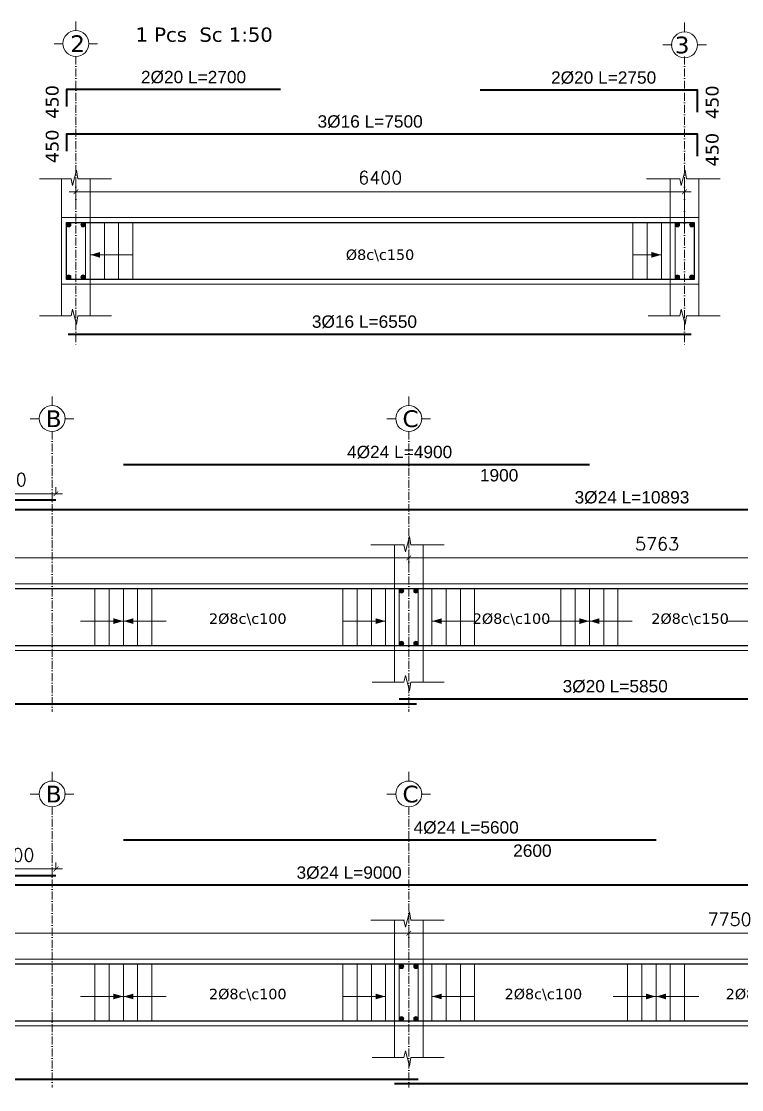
# Model space of a CAD drawing. Header units: inches. Extents: x -26151 to 62940, y -10194 to 246332.
# Drawn here: x 10959 to 11716, y 118022 to 119145 of the extents above; entities that cross this region are included whole.
import ezdxf

# ---------------------------------------------------------------- set-up
doc = ezdxf.new("R2010")
doc.units = ezdxf.units.IN
doc.header["$LTSCALE"] = 0.7
doc.header["$MEASUREMENT"] = 0
doc.linetypes.add('ACAD_ISO10W100', pattern=[18, 12, -3, 0, -3])
doc.layers.get('0').update_dxf_attribs({"lineweight": 13})
doc.layers.get('Defpoints').update_dxf_attribs({"lineweight": 5})
for name, color, linetype, lineweight in [('axis', 254, 'ACAD_ISO10W100', 9), ('BEAM FRAME', 5, 'Continuous', 18), ('COLUMN', 4, 'Continuous', 20), ('elevline', 30, 'Continuous', 20), ('FRAME 070', 5, 'Continuous', 60), ('hatch', 9, 'Continuous', 9), ('renforcment', 141, 'Continuous', 40), ('tex', 3, 'Continuous', 25), ('TEXT', 3, 'Continuous', 25), ('top rein. extension', 50, 'Continuous', 20), ('top renforcment', 7, 'Continuous', 40)]:
    doc.layers.add(name, color=color, linetype=linetype, lineweight=lineweight)
doc.styles.add('100', font='romans.shx', dxfattribs={"height": 13.5})
doc.styles.add('romanc', font='verdana.ttf', dxfattribs={"height": 250})
doc.styles.get("Standard").update_dxf_attribs({"font": 'arial.ttf', "height": 13})
doc.dimstyles.new('100', dxfattribs={"dimtxt": 13.5, "dimasz": 5, "dimexe": 7, "dimexo": 7, "dimgap": 8, "dimtad": 1, "dimdec": 0, "dimlfac": 10, "dimzin": 4, "dimdsep": 46, "dimtxsty": '100', "dimblk": 'ARCHTICK', "dimcen": 0.09, "dimdle": 7, "dimclrd": 1, "dimclre": 8, "dimclrt": 2, "dimadec": 0, "dimazin": 1, "dimtfac": 1, "dimtdec": 0, "dimtix": 1, "dimtofl": 0, "dimtmove": 0, "dimatfit": 3, "dimldrblk": 'ARCHTICK', "dimfxl": 0, "dimtolj": 1, "dimtzin": 0, "dimlwd": -1, "dimlwe": -1, "dimarcsym": 0})
doc.dimstyles.get("Standard").update_dxf_attribs({"dimtxt": 13, "dimasz": 5, "dimexe": 0.18, "dimexo": 0.0625, "dimgap": 6, "dimtad": 1, "dimdec": 0, "dimlfac": 10, "dimzin": 0, "dimdsep": 46, "dimtxsty": 'Standard', "dimblk": 'ARCHTICK', "dimcen": 0.09, "dimse1": 1, "dimse2": 1, "dimclrd": 1, "dimclre": 7, "dimclrt": 3, "dimadec": 0, "dimazin": 0, "dimtfac": 1, "dimtdec": 0, "dimtix": 1, "dimtofl": 0, "dimtmove": 0, "dimatfit": 3, "dimldrblk": 'ARCHTICK', "dimfxl": 0, "dimtolj": 1, "dimtzin": 0, "dimarcsym": 0})

# ---------------------------------------------------------------- blocks, each defined once
blk = doc.blocks.new('_ArchTick')
at = {"color": 0, "linetype": 'ByBlock', "lineweight": 0, "const_width": 0.15}
blk.add_lwpolyline([(-0.5, -0.5), (0.5, 0.5)], dxfattribs=at)
blk = doc.blocks.new('*D983')
at = {"color": 8, "transparency": 16777216}
for p, q in [((11016.1, 118947.9), (11016.1, 118973.1)), ((11656.1, 118929.6), (11656.1, 118973.1))]:
    blk.add_line(p, q, dxfattribs=at)
at = {"color": 1, "transparency": 16777216}
blk.add_line((11663.1, 118966.1), (11009.1, 118966.1), dxfattribs=at)
at = {"layer": 'Defpoints', "color": 0, "transparency": 16777216}
for p in [(11016.1, 118966.1), (11016.1, 118940.9), (11656.1, 118922.6)]:
    blk.add_point(p, dxfattribs=at)
at = {"color": 1, "transparency": 16777216, "xscale": 5, "yscale": 5, "zscale": 5, "rotation": 180}
blk.add_blockref('_ArchTick', (11016.1, 118966.1), dxfattribs=at)
at = {"color": 1, "transparency": 16777216, "xscale": 5, "yscale": 5, "zscale": 5}
blk.add_blockref('_ArchTick', (11656.1, 118966.1), dxfattribs=at)
at = {"color": 2, "transparency": 16777216, "insert": (11336.1, 118980.9), "char_height": 13.5, "attachment_point": 5, "style": '100'}
blk.add_mtext('\\A1;6400', dxfattribs=at)
blk = doc.blocks.new('*D984')
at = {"layer": 'Defpoints', "color": 0, "transparency": 16777216}
for p in [(11008.1, 118816.2, -37318.8), (11008.1, 118816.2), (11663.1, 118816.2, -13870.6)]:
    blk.add_point(p, dxfattribs=at)
at = {"layer": 'TEXT', "color": 3, "transparency": 16777216, "insert": (11319.5, 118829.2), "char_height": 13, "attachment_point": 5}
blk.add_mtext('\\A1;3%%C16 L=6550', dxfattribs=at)
blk = doc.blocks.new('*D985')
at = {"layer": 'Defpoints', "color": 0, "transparency": 16777216}
for p in [(10962.7, 119026.7, -440.4), (11712.7, 119026.7, 46.4), (11712.7, 119026.7)]:
    blk.add_point(p, dxfattribs=at)
at = {"layer": 'TEXT', "color": 3, "transparency": 16777216, "insert": (11325.5, 119039.7), "char_height": 13, "attachment_point": 5}
blk.add_mtext('\\A1;3%%C16 L=7500', dxfattribs=at)
blk = doc.blocks.new('*D986')
at = {"layer": 'Defpoints', "color": 0, "transparency": 16777216}
for p in [(11441.1, 119072.9, 136.2), (11716.1, 119072.9, 46.4), (11716.1, 119072.9)]:
    blk.add_point(p, dxfattribs=at)
at = {"layer": 'TEXT', "color": 3, "transparency": 16777216, "insert": (11571, 119085.9), "char_height": 13, "attachment_point": 5}
blk.add_mtext('\\A1;2%%C20 L=2750', dxfattribs=at)
blk = doc.blocks.new('*D987')
at = {"layer": 'Defpoints', "color": 0, "transparency": 16777216}
for p in [(10961.1, 119073.4, -440.4), (11231.1, 119073.4, -290.9), (11231.1, 119073.4)]:
    blk.add_point(p, dxfattribs=at)
at = {"layer": 'TEXT', "color": 3, "transparency": 16777216, "insert": (11139.8, 119086.4), "char_height": 13, "attachment_point": 5}
blk.add_mtext('\\A1;2%%C20 L=2700', dxfattribs=at)
blk = doc.blocks.new('*D988')
at = {"layer": 'Defpoints', "color": 0, "transparency": 16777216}
for p in [(10898.1, 118631.5, -167.8), (11987.4, 118631.5, -218.4), (11987.4, 118631.5)]:
    blk.add_point(p, dxfattribs=at)
at = {"layer": 'TEXT', "color": 3, "transparency": 16777216, "insert": (11600.8, 118644.5), "char_height": 13, "attachment_point": 5}
blk.add_mtext('\\A1;3%%C24 L=10893', dxfattribs=at)
blk = doc.blocks.new('*D989')
at = {"color": 1, "transparency": 16777216}
blk.add_line((11373.1, 118580.9), (10449.1, 118580.9), dxfattribs=at)
at = {"color": 8, "transparency": 16777216}
for p, q in [((10456.1, 118574.9), (10456.1, 118587.9)), ((11366.1, 118574.4), (11366.1, 118587.9))]:
    blk.add_line(p, q, dxfattribs=at)
at = {"layer": 'Defpoints', "color": 0, "transparency": 16777216}
for p in [(10456.1, 118580.9), (10456.1, 118567.9), (11366.1, 118567.4)]:
    blk.add_point(p, dxfattribs=at)
at = {"color": 1, "transparency": 16777216, "xscale": 5, "yscale": 5, "zscale": 5, "rotation": 180}
blk.add_blockref('_ArchTick', (10456.1, 118580.9), dxfattribs=at)
at = {"color": 1, "transparency": 16777216, "xscale": 5, "yscale": 5, "zscale": 5}
blk.add_blockref('_ArchTick', (11366.1, 118580.9), dxfattribs=at)
at = {"color": 2, "transparency": 16777216, "insert": (10911.1, 118595.7), "char_height": 13.5, "attachment_point": 5, "style": '100'}
blk.add_mtext('\\A1;9100', dxfattribs=at)
blk = doc.blocks.new('*D990')
at = {"layer": 'Defpoints', "color": 0, "transparency": 16777216}
for p in [(10185.1, 118641.5, -218.5), (10995.1, 118641.5, -157.8), (10995.1, 118641.5)]:
    blk.add_point(p, dxfattribs=at)
at = {"layer": 'TEXT', "color": 3, "transparency": 16777216, "insert": (10607.7, 118654.5), "char_height": 13, "attachment_point": 5}
blk.add_mtext('\\A1;3%%C24 L=8100', dxfattribs=at)
blk = doc.blocks.new('*D1024')
at = {"color": 1, "transparency": 16777216}
blk.add_line((10892.1, 118648.5), (11002.1, 118648.5), dxfattribs=at)
at = {"color": 8, "transparency": 16777216}
for p, q in [((10899.1, 118638.5), (10899.1, 118655.5)), ((10995.1, 118648.5), (10995.1, 118655.5))]:
    blk.add_line(p, q, dxfattribs=at)
at = {"layer": 'Defpoints', "color": 0, "transparency": 16777216}
for p in [(10995.1, 118648.5), (10995.1, 118641.5), (10899.1, 118631.5)]:
    blk.add_point(p, dxfattribs=at)
at = {"color": 1, "transparency": 16777216, "xscale": 5, "yscale": 5, "zscale": 5, "rotation": 180}
blk.add_blockref('_ArchTick', (10899.1, 118648.5), dxfattribs=at)
at = {"color": 1, "transparency": 16777216, "xscale": 5, "yscale": 5, "zscale": 5}
blk.add_blockref('_ArchTick', (10995.1, 118648.5), dxfattribs=at)
at = {"color": 2, "transparency": 16777216, "insert": (10947.1, 118663.3), "char_height": 13.5, "attachment_point": 5, "style": '100'}
blk.add_mtext('\\A1;960', dxfattribs=at)
blk = doc.blocks.new('*D991')
at = {"color": 1, "transparency": 16777216}
blk.add_line((11359.1, 118580.9), (11949.4, 118580.9), dxfattribs=at)
at = {"color": 8, "transparency": 16777216}
for p, q in [((11366.1, 118574.4), (11366.1, 118587.9)), ((11942.4, 118572), (11942.4, 118587.9))]:
    blk.add_line(p, q, dxfattribs=at)
at = {"layer": 'Defpoints', "color": 0, "transparency": 16777216}
for p in [(11942.4, 118580.9), (11366.1, 118567.4), (11942.4, 118565)]:
    blk.add_point(p, dxfattribs=at)
at = {"color": 1, "transparency": 16777216, "xscale": 5, "yscale": 5, "zscale": 5, "rotation": 180}
blk.add_blockref('_ArchTick', (11366.1, 118580.9), dxfattribs=at)
at = {"color": 1, "transparency": 16777216, "xscale": 5, "yscale": 5, "zscale": 5}
blk.add_blockref('_ArchTick', (11942.4, 118580.9), dxfattribs=at)
at = {"color": 2, "transparency": 16777216, "insert": (11627.2, 118595.7), "char_height": 13.5, "attachment_point": 5, "style": '100'}
blk.add_mtext('\\A1;5763', dxfattribs=at)
blk = doc.blocks.new('*D992')
at = {"layer": 'Defpoints', "color": 0, "transparency": 16777216}
for p in [(11356.1, 118432.8, -37100.9), (11356.1, 118432.8), (11941.1, 118432.8, -13870.6)]:
    blk.add_point(p, dxfattribs=at)
at = {"layer": 'TEXT', "color": 3, "transparency": 16777216, "insert": (11583.2, 118445.8), "char_height": 13, "attachment_point": 5}
blk.add_mtext('\\A1;3%%C20 L=5850', dxfattribs=at)
blk = doc.blocks.new('*D994')
at = {"layer": 'Defpoints', "color": 0, "transparency": 16777216}
for p in [(10231.1, 118427.7, -37100.9), (10231.1, 118427.7), (11374.1, 118427.7, -13652.7)]:
    blk.add_point(p, dxfattribs=at)
at = {"layer": 'TEXT', "color": 3, "transparency": 16777216, "insert": (10860.5, 118440.7), "char_height": 13, "attachment_point": 5}
blk.add_mtext('\\A1;6%%C24 L=11430', dxfattribs=at)
blk = doc.blocks.new('*D1002')
at = {"layer": 'Defpoints', "color": 0, "transparency": 16777216}
for p in [(11066.1, 118679.1, -203.1), (11066.1, 118679.1), (11556.1, 118679.1, -189.9)]:
    blk.add_point(p, dxfattribs=at)
at = {"layer": 'TEXT', "color": 3, "transparency": 16777216, "insert": (11356.5, 118692.1), "char_height": 13, "attachment_point": 5}
blk.add_mtext('\\A1;4%%C24 L=4900', dxfattribs=at)
blk = doc.blocks.new('*D1003')
at = {"layer": 'Defpoints', "color": 0, "transparency": 16777216}
for p in [(11366.1, 118677.5), (11556.1, 118677.5), (11556.1, 118655.1)]:
    blk.add_point(p, dxfattribs=at)
at = {"layer": 'TEXT', "color": 3, "transparency": 16777216, "insert": (11461.1, 118667.8), "char_height": 13, "attachment_point": 5}
blk.add_mtext('\\A1;1900', dxfattribs=at)
blk = doc.blocks.new('*D1005')
at = {"layer": 'Defpoints', "color": 0, "transparency": 16777216}
for p in [(10914.1, 118236.8, -167.8), (11814.1, 118236.8, -221.1), (11814.1, 118236.8)]:
    blk.add_point(p, dxfattribs=at)
at = {"layer": 'TEXT', "color": 3, "transparency": 16777216, "insert": (11303.4, 118249.8), "char_height": 13, "attachment_point": 5}
blk.add_mtext('\\A1;3%%C24 L=9000', dxfattribs=at)
blk = doc.blocks.new('*D1006')
at = {"color": 1, "transparency": 16777216}
blk.add_line((11373.1, 118186.2), (10449.1, 118186.2), dxfattribs=at)
at = {"color": 8, "transparency": 16777216}
for p, q in [((10456.1, 118180.2), (10456.1, 118193.2)), ((11366.1, 118179.6), (11366.1, 118193.2))]:
    blk.add_line(p, q, dxfattribs=at)
at = {"layer": 'Defpoints', "color": 0, "transparency": 16777216}
for p in [(10456.1, 118186.2), (10456.1, 118173.2), (11366.1, 118172.6)]:
    blk.add_point(p, dxfattribs=at)
at = {"color": 1, "transparency": 16777216, "xscale": 5, "yscale": 5, "zscale": 5, "rotation": 180}
blk.add_blockref('_ArchTick', (10456.1, 118186.2), dxfattribs=at)
at = {"color": 1, "transparency": 16777216, "xscale": 5, "yscale": 5, "zscale": 5}
blk.add_blockref('_ArchTick', (11366.1, 118186.2), dxfattribs=at)
at = {"color": 2, "transparency": 16777216, "insert": (10911.1, 118200.9), "char_height": 13.5, "attachment_point": 5, "style": '100'}
blk.add_mtext('\\A1;9100', dxfattribs=at)
blk = doc.blocks.new('*D1007')
at = {"layer": 'Defpoints', "color": 0, "transparency": 16777216}
for p in [(10185.1, 118246.8, -218.5), (10995.1, 118246.8, -157.8), (10995.1, 118246.8)]:
    blk.add_point(p, dxfattribs=at)
at = {"layer": 'TEXT', "color": 3, "transparency": 16777216, "insert": (10607.7, 118259.8), "char_height": 13, "attachment_point": 5}
blk.add_mtext('\\A1;3%%C24 L=8100', dxfattribs=at)
blk = doc.blocks.new('*D1026')
at = {"color": 1, "transparency": 16777216}
blk.add_line((10908.1, 118253.8), (11002.1, 118253.8), dxfattribs=at)
at = {"color": 8, "transparency": 16777216}
for p, q in [((10915.1, 118243.8), (10915.1, 118260.8)), ((10995.1, 118253.8), (10995.1, 118260.8))]:
    blk.add_line(p, q, dxfattribs=at)
at = {"layer": 'Defpoints', "color": 0, "transparency": 16777216}
for p in [(10995.1, 118253.8), (10995.1, 118246.8), (10915.1, 118236.8)]:
    blk.add_point(p, dxfattribs=at)
at = {"color": 1, "transparency": 16777216, "xscale": 5, "yscale": 5, "zscale": 5, "rotation": 180}
blk.add_blockref('_ArchTick', (10915.1, 118253.8), dxfattribs=at)
at = {"color": 1, "transparency": 16777216, "xscale": 5, "yscale": 5, "zscale": 5}
blk.add_blockref('_ArchTick', (10995.1, 118253.8), dxfattribs=at)
at = {"color": 2, "transparency": 16777216, "insert": (10955.1, 118268.5), "char_height": 13.5, "attachment_point": 5, "style": '100'}
blk.add_mtext('\\A1;800', dxfattribs=at)
blk = doc.blocks.new('*D1008')
at = {"color": 1, "transparency": 16777216}
blk.add_line((11359.1, 118186.2), (12148.1, 118186.2), dxfattribs=at)
at = {"color": 8, "transparency": 16777216}
for p, q in [((11366.1, 118179.6), (11366.1, 118193.2)), ((12141.1, 118176.5), (12141.1, 118193.2))]:
    blk.add_line(p, q, dxfattribs=at)
at = {"layer": 'Defpoints', "color": 0, "transparency": 16777216}
for p in [(12141.1, 118186.2), (11366.1, 118172.6), (12141.1, 118169.5)]:
    blk.add_point(p, dxfattribs=at)
at = {"color": 1, "transparency": 16777216, "xscale": 5, "yscale": 5, "zscale": 5, "rotation": 180}
blk.add_blockref('_ArchTick', (11366.1, 118186.2), dxfattribs=at)
at = {"color": 1, "transparency": 16777216, "xscale": 5, "yscale": 5, "zscale": 5}
blk.add_blockref('_ArchTick', (12141.1, 118186.2), dxfattribs=at)
at = {"color": 2, "transparency": 16777216, "insert": (11703.4, 118200.9), "char_height": 13.5, "attachment_point": 5, "style": '100'}
blk.add_mtext('\\A1;7750', dxfattribs=at)
blk = doc.blocks.new('*D1009')
at = {"layer": 'Defpoints', "color": 0, "transparency": 16777216}
for p in [(11351.1, 118028.1, -37100.9), (11351.1, 118028.1), (12151.1, 118028.1, -13870.6)]:
    blk.add_point(p, dxfattribs=at)
at = {"layer": 'TEXT', "color": 3, "transparency": 16777216, "insert": (11788.2, 118041.1), "char_height": 13, "attachment_point": 5}
blk.add_mtext('\\A1;4%%C24 L=8000', dxfattribs=at)
blk = doc.blocks.new('*D1011')
at = {"layer": 'Defpoints', "color": 0, "transparency": 16777216}
for p in [(10231.1, 118032.9, -37100.9), (10231.1, 118032.9), (11376.1, 118032.9, -13652.7)]:
    blk.add_point(p, dxfattribs=at)
at = {"layer": 'TEXT', "color": 3, "transparency": 16777216, "insert": (10862.5, 118045.9), "char_height": 13, "attachment_point": 5}
blk.add_mtext('\\A1;6%%C24 L=11450', dxfattribs=at)
blk = doc.blocks.new('*D1018')
at = {"layer": 'Defpoints', "color": 0, "transparency": 16777216}
for p in [(11066.1, 118284.3, -203.1), (11066.1, 118284.3), (11626.1, 118284.3, -189.9)]:
    blk.add_point(p, dxfattribs=at)
at = {"layer": 'TEXT', "color": 3, "transparency": 16777216, "insert": (11426.5, 118297.3), "char_height": 13, "attachment_point": 5}
blk.add_mtext('\\A1;4%%C24 L=5600', dxfattribs=at)
blk = doc.blocks.new('*D1019')
at = {"layer": 'Defpoints', "color": 0, "transparency": 16777216}
for p in [(11366.1, 118282.8), (11626.1, 118282.8), (11626.1, 118260.4)]:
    blk.add_point(p, dxfattribs=at)
at = {"layer": 'TEXT', "color": 3, "transparency": 16777216, "insert": (11496.1, 118273), "char_height": 13, "attachment_point": 5}
blk.add_mtext('\\A1;2600', dxfattribs=at)

msp = doc.modelspace()

# ---------------------------------------------------------------- hatches: boundary and pattern name
at = {"layer": 'elevline'}
for points in [[(11010.84, 118931.45, 1), (11006.08, 118931.45, 1)], [(11021.32, 118931.45, -1), (11026.08, 118931.45, -1)], [(11650.84, 118931.45, 1), (11646.08, 118931.45, 1)], [(11661.32, 118931.45, -1), (11666.08, 118931.45, -1)], [(11010.84, 118876.21, -1), (11006.08, 118876.21, -1)], [(11021.32, 118876.21, 1), (11026.08, 118876.21, 1)], [(11650.84, 118876.21, -1), (11646.08, 118876.21, -1)], [(11661.32, 118876.21, 1), (11666.08, 118876.21, 1)], [(11360.83, 118546.27, 1), (11356.08, 118546.27, 1)], [(11371.32, 118546.27, -1), (11376.08, 118546.27, -1)], [(11360.83, 118491.02, -1), (11356.08, 118491.02, -1)], [(11371.32, 118491.02, 1), (11376.08, 118491.02, 1)], [(11360.83, 118151.51, 1), (11356.08, 118151.51, 1)], [(11371.32, 118151.51, -1), (11376.08, 118151.51, -1)], [(11360.83, 118096.27, -1), (11356.08, 118096.27, -1)], [(11371.32, 118096.27, 1), (11376.08, 118096.27, 1)]]:
    msp.add_hatch(color=256, dxfattribs=at).paths.add_polyline_path(points)

# ---------------------------------------------------------------- linework, layer by layer
at = {"layer": 'axis'}
for p, q in [((11016.08, 119108.23, 217.91), (11016.08, 118804.09, 217.91)), ((11656.08, 119108.23, 217.91), (11656.08, 118804.09, 217.91)), ((10991.08, 118713.84, 217.91), (10991.08, 118418.91, 217.91)), ((11366.08, 118713.84, 217.91), (11366.08, 118418.91, 217.91)), ((10991.08, 118319.08, 217.91), (10991.08, 118024.15, 217.91)), ((11366.08, 118319.08, 217.91), (11366.08, 118024.15, 217.91))]:
    msp.add_line(p, q, dxfattribs=at)
at = {"layer": 'BEAM FRAME', "elevation": 435.81}
for points in [[(11671.08, 118868.83), (11001.08, 118868.83), (11001.08, 118938.83), (11671.08, 118938.83)], [(11942.37, 118483.65), (10231.08, 118483.65), (10231.08, 118553.65), (11942.37, 118553.65)], [(13181.08, 118088.89), (10231.08, 118088.89), (10231.08, 118158.89), (13181.08, 118158.89)]]:
    msp.add_lwpolyline(points, close=True, dxfattribs=at)
at = {"layer": 'COLUMN', "lineweight": 20}
for p, q in [((11001.08, 118979.76, 435.81), (11001.08, 118938.83, 435.81)), ((11031.08, 118979.76, 435.81), (11031.08, 118938.83, 435.81)), ((11641.08, 118979.76, 435.81), (11641.08, 118938.83, 435.81)), ((11671.08, 118979.76, 435.81), (11671.08, 118938.83, 435.81)), ((11001.08, 118835.4, 435.81), (11001.08, 118868.83, 435.81)), ((11031.08, 118835.4, 435.81), (11031.08, 118868.83, 435.81)), ((11641.08, 118835.4, 435.81), (11641.08, 118868.83, 435.81)), ((11671.08, 118835.4, 435.81), (11671.08, 118868.83, 435.81)), ((11351.08, 118594.57, 435.81), (11351.08, 118553.65, 435.81)), ((11381.08, 118594.57, 435.81), (11381.08, 118553.65, 435.81)), ((11351.08, 118450.22, 435.81), (11351.08, 118483.65, 435.81)), ((11381.08, 118450.22, 435.81), (11381.08, 118483.65, 435.81)), ((11351.08, 118199.82, 435.81), (11351.08, 118158.89, 435.81)), ((11381.08, 118199.82, 435.81), (11381.08, 118158.89, 435.81)), ((11351.08, 118055.46, 435.81), (11351.08, 118088.89, 435.81)), ((11381.08, 118055.46, 435.81), (11381.08, 118088.89, 435.81))]:
    msp.add_line(p, q, dxfattribs=at)
at = {"layer": 'elevline'}
for p, q in [((11046.08, 118873.83, 217.91), (11046.08, 118933.83, 217.91)), ((11061.08, 118873.83, 217.91), (11061.08, 118933.83, 217.91)), ((11076.08, 118873.83, 217.91), (11076.08, 118933.83, 217.91)), ((11601.81, 118873.83, 217.91), (11601.81, 118933.83, 217.91)), ((11616.81, 118873.83, 217.91), (11616.81, 118933.83, 217.91)), ((11631.77, 118873.83, 217.91), (11631.77, 118933.83, 217.91)), ((11036.12, 118488.65, 217.91), (11036.12, 118548.65, 217.91)), ((11051.12, 118488.65, 217.91), (11051.12, 118548.65, 217.91)), ((11066.08, 118488.65, 217.91), (11066.08, 118548.65, 217.91)), ((11081.04, 118488.65, 217.91), (11081.04, 118548.65, 217.91)), ((11096.04, 118488.65, 217.91), (11096.04, 118548.65, 217.91)), ((11296.8, 118488.65, 217.91), (11296.8, 118548.65, 217.91)), ((11311.8, 118488.65, 217.91), (11311.8, 118548.65, 217.91)), ((11326.8, 118488.65, 217.91), (11326.8, 118548.65, 217.91)), ((11341.76, 118488.65, 217.91), (11341.76, 118548.65, 217.91)), ((11390.39, 118488.65, 217.91), (11390.39, 118548.65, 217.91)), ((11405.35, 118488.65, 217.91), (11405.35, 118548.65, 217.91)), ((11420.35, 118488.65, 217.91), (11420.35, 118548.65, 217.91)), ((11435.35, 118488.65, 217.91), (11435.35, 118548.65, 217.91)), ((11526.12, 118488.65, 217.91), (11526.12, 118548.65, 217.91)), ((11541.12, 118488.65, 217.91), (11541.12, 118548.65, 217.91)), ((11556.08, 118488.65, 217.91), (11556.08, 118548.65, 217.91)), ((11571.04, 118488.65, 217.91), (11571.04, 118548.65, 217.91)), ((11586.04, 118488.65, 217.91), (11586.04, 118548.65, 217.91)), ((11036.12, 118093.89, 217.91), (11036.12, 118153.89, 217.91)), ((11051.12, 118093.89, 217.91), (11051.12, 118153.89, 217.91)), ((11066.08, 118093.89, 217.91), (11066.08, 118153.89, 217.91)), ((11081.04, 118093.89, 217.91), (11081.04, 118153.89, 217.91)), ((11096.04, 118093.89, 217.91), (11096.04, 118153.89, 217.91)), ((11296.8, 118093.89, 217.91), (11296.8, 118153.89, 217.91)), ((11311.8, 118093.89, 217.91), (11311.8, 118153.89, 217.91)), ((11326.8, 118093.89, 217.91), (11326.8, 118153.89, 217.91)), ((11341.76, 118093.89, 217.91), (11341.76, 118153.89, 217.91)), ((11390.39, 118093.89, 217.91), (11390.39, 118153.89, 217.91)), ((11405.35, 118093.89, 217.91), (11405.35, 118153.89, 217.91)), ((11420.35, 118093.89, 217.91), (11420.35, 118153.89, 217.91)), ((11435.35, 118093.89, 217.91), (11435.35, 118153.89, 217.91)), ((11596.12, 118093.89, 217.91), (11596.12, 118153.89, 217.91)), ((11611.12, 118093.89, 217.91), (11611.12, 118153.89, 217.91)), ((11626.08, 118093.89, 217.91), (11626.08, 118153.89, 217.91)), ((11641.04, 118093.89, 217.91), (11641.04, 118153.89, 217.91)), ((11656.04, 118093.89, 217.91), (11656.04, 118153.89, 217.91))]:
    msp.add_line(p, q, dxfattribs=at)
for centre in [(11008.46, 118931.45, 217.91), (11023.7, 118931.45, 217.91), (11648.46, 118931.45, 217.91), (11663.7, 118931.45, 217.91), (11008.46, 118876.21, 217.91), (11023.7, 118876.21, 217.91), (11648.46, 118876.21, 217.91), (11663.7, 118876.21, 217.91), (11358.45, 118546.27, 217.91), (11373.7, 118546.27, 217.91), (11358.45, 118491.02, 217.91), (11373.7, 118491.02, 217.91), (11358.45, 118151.51, 217.91), (11373.7, 118151.51, 217.91), (11358.45, 118096.27, 217.91), (11373.7, 118096.27, 217.91)]:
    msp.add_circle(centre, 2.38, dxfattribs=at)
at = {"layer": 'FRAME 070', "lineweight": 20}
for p, q in [((11016.76, 118988.76, 435.81), (11012.58, 118972.68, 435.81)), ((11018.11, 118979.76, 435.81), (11016.76, 118988.76, 435.81)), ((11656.76, 118988.76, 435.81), (11652.58, 118972.68, 435.81)), ((11658.11, 118979.76, 435.81), (11656.76, 118988.76, 435.81)), ((11011.07, 118979.76, 435.81), (10977.68, 118979.76, 435.81)), ((11012.58, 118972.68, 435.81), (11011.07, 118979.76, 435.81)), ((11053.47, 118979.76, 435.81), (11018.11, 118979.76, 435.81)), ((11651.55, 118979.76, 435.81), (11616.19, 118979.76, 435.81)), ((11652.58, 118972.68, 435.81), (11651.07, 118979.76, 435.81)), ((11693.47, 118979.76, 435.81), (11658.11, 118979.76, 435.81)), ((11012.58, 118842.48, 435.81), (11011.07, 118835.4, 435.81)), ((11016.76, 118826.4, 435.81), (11012.58, 118842.48, 435.81)), ((11652.58, 118842.48, 435.81), (11651.07, 118835.4, 435.81)), ((11656.76, 118826.4, 435.81), (11652.58, 118842.48, 435.81)), ((11011.07, 118835.4, 435.81), (10977.68, 118835.4, 435.81)), ((11018.11, 118835.4, 435.81), (11016.76, 118826.4, 435.81)), ((11053.47, 118835.4, 435.81), (11018.11, 118835.4, 435.81)), ((11651.07, 118835.4, 435.81), (11617.68, 118835.4, 435.81)), ((11658.11, 118835.4, 435.81), (11656.76, 118826.4, 435.81)), ((11693.47, 118835.4, 435.81), (11658.11, 118835.4, 435.81)), ((11366.76, 118603.57, 435.81), (11362.58, 118587.5, 435.81)), ((11368.11, 118594.57, 435.81), (11366.76, 118603.57, 435.81)), ((11361.55, 118594.57, 435.81), (11326.19, 118594.57, 435.81)), ((11362.58, 118587.5, 435.81), (11361.07, 118594.57, 435.81)), ((11403.47, 118594.57, 435.81), (11368.11, 118594.57, 435.81)), ((11362.58, 118457.29, 435.81), (11361.07, 118450.22, 435.81)), ((11366.76, 118441.22, 435.81), (11362.58, 118457.29, 435.81)), ((11361.07, 118450.22, 435.81), (11327.68, 118450.22, 435.81)), ((11368.11, 118450.22, 435.81), (11366.76, 118441.22, 435.81)), ((11403.47, 118450.22, 435.81), (11368.11, 118450.22, 435.81)), ((11366.76, 118208.82, 435.81), (11362.58, 118192.74, 435.81)), ((11368.11, 118199.82, 435.81), (11366.76, 118208.82, 435.81)), ((11361.55, 118199.82, 435.81), (11326.19, 118199.82, 435.81)), ((11362.58, 118192.74, 435.81), (11361.07, 118199.82, 435.81)), ((11403.47, 118199.82, 435.81), (11368.11, 118199.82, 435.81)), ((11362.58, 118062.54, 435.81), (11361.07, 118055.46, 435.81)), ((11366.76, 118046.46, 435.81), (11362.58, 118062.54, 435.81)), ((11361.07, 118055.46, 435.81), (11327.68, 118055.46, 435.81)), ((11368.11, 118055.46, 435.81), (11366.76, 118046.46, 435.81)), ((11403.47, 118055.46, 435.81), (11368.11, 118055.46, 435.81))]:
    msp.add_line(p, q, dxfattribs=at)
at = {"layer": 'FRAME 070', "lineweight": 15, "elevation": 217.91}
for points in [[(11031.08, 118868.83), (11001.08, 118868.83), (11001.08, 118938.83), (11031.08, 118938.83)], [(11671.08, 118868.83), (11641.08, 118868.83), (11641.08, 118938.83), (11671.08, 118938.83)], [(11381.08, 118483.65), (11351.08, 118483.65), (11351.08, 118553.65), (11381.08, 118553.65)], [(11381.08, 118088.89), (11351.08, 118088.89), (11351.08, 118158.89), (11381.08, 118158.89)]]:
    msp.add_lwpolyline(points, close=True, dxfattribs=at)
at = {"layer": 'hatch'}
for p, q in [((11016.08, 119145.2, 217.91), (11016.08, 119135.47, 217.91)), ((11656.08, 119143.84, 217.91), (11656.08, 119134.11, 217.91)), ((10993.15, 119121.72, 217.91), (11002.89, 119121.72, 217.91)), ((11039, 119121.72, 217.91), (11029.27, 119121.72, 217.91)), ((11633.15, 119120.36, 217.91), (11642.89, 119120.36, 217.91)), ((11679, 119120.36, 217.91), (11669.27, 119120.36, 217.91)), ((10991.08, 118750.81, 217.91), (10991.08, 118741.08, 217.91)), ((11366.08, 118750.81, 217.91), (11366.08, 118741.08, 217.91)), ((10968.15, 118727.33, 217.91), (10977.89, 118727.33, 217.91)), ((11014, 118727.33, 217.91), (11004.26, 118727.33, 217.91)), ((11343.15, 118727.33, 217.91), (11352.89, 118727.33, 217.91)), ((11389, 118727.33, 217.91), (11379.26, 118727.33, 217.91)), ((10991.08, 118356.06, 217.91), (10991.08, 118346.32, 217.91)), ((11366.08, 118356.06, 217.91), (11366.08, 118346.32, 217.91)), ((10968.15, 118332.58, 217.91), (10977.89, 118332.58, 217.91)), ((11014, 118332.58, 217.91), (11004.26, 118332.58, 217.91)), ((11343.15, 118332.58, 217.91), (11352.89, 118332.58, 217.91)), ((11389, 118332.58, 217.91), (11379.26, 118332.58, 217.91))]:
    msp.add_line(p, q, dxfattribs=at)
for centre in [(11016.08, 119121.85, 217.91), (11656.08, 119120.49, 217.91), (10991.08, 118727.46, 217.91), (11366.08, 118727.46, 217.91), (10991.08, 118332.7, 217.91), (11366.08, 118332.7, 217.91)]:
    msp.add_circle(centre, 13.62, dxfattribs=at)
at = {"layer": 'renforcment', "lineweight": -2, "elevation": 435.81}
for points in [[(11666.08, 118873.83), (11006.08, 118873.83), (11006.08, 118933.83), (11666.08, 118933.83)], [(11937.37, 118488.65), (10236.08, 118488.65), (10236.08, 118548.65), (11937.37, 118548.65)], [(13176.08, 118093.89), (10236.08, 118093.89), (10236.08, 118153.89), (13176.08, 118153.89)]]:
    msp.add_lwpolyline(points, close=True, dxfattribs=at)
at = {"layer": 'top rein. extension'}
for p, q in [((11031.12, 118899.67, 217.91), (11076.08, 118899.67, 217.91)), ((11631.77, 118899.67, 217.91), (11601.81, 118899.67, 217.91)), ((11066.08, 118514.48, 217.91), (11021.12, 118514.48, 217.91)), ((11066.08, 118514.48, 217.91), (11111.04, 118514.48, 217.91)), ((11341.76, 118514.48, 217.91), (11296.8, 118514.48, 217.91)), ((11390.39, 118514.48, 217.91), (11435.35, 118514.48, 217.91)), ((11556.08, 118514.48, 217.91), (11511.12, 118514.48, 217.91)), ((11556.08, 118514.48, 217.91), (11601.04, 118514.48, 217.91)), ((11746.08, 118514.48, 217.91), (11701.12, 118514.48, 217.91)), ((11066.08, 118119.73, 217.91), (11021.12, 118119.73, 217.91)), ((11066.08, 118119.73, 217.91), (11111.04, 118119.73, 217.91)), ((11341.76, 118119.73, 217.91), (11296.8, 118119.73, 217.91)), ((11390.39, 118119.73, 217.91), (11435.35, 118119.73, 217.91)), ((11626.08, 118119.73, 217.91), (11581.12, 118119.73, 217.91)), ((11626.08, 118119.73, 217.91), (11671.04, 118119.73, 217.91))]:
    msp.add_line(p, q, dxfattribs=at)
for points in [[(11041.59, 118902.67, 217.91), (11031.47, 118899.67, 217.91), (11041.59, 118896.67, 217.91)], [(11621.29, 118902.67, 217.91), (11631.42, 118899.67, 217.91), (11621.29, 118896.67, 217.91)], [(11055.6, 118517.48, 217.91), (11065.73, 118514.48, 217.91), (11055.6, 118511.48, 217.91)], [(11076.55, 118517.48, 217.91), (11066.42, 118514.48, 217.91), (11076.55, 118511.48, 217.91)], [(11331.29, 118517.48, 217.91), (11341.42, 118514.48, 217.91), (11331.29, 118511.48, 217.91)], [(11400.86, 118517.48, 217.91), (11390.74, 118514.48, 217.91), (11400.86, 118511.48, 217.91)], [(11545.6, 118517.48, 217.91), (11555.73, 118514.48, 217.91), (11545.6, 118511.48, 217.91)], [(11566.55, 118517.48, 217.91), (11556.42, 118514.48, 217.91), (11566.55, 118511.48, 217.91)], [(11055.6, 118122.73, 217.91), (11065.73, 118119.73, 217.91), (11055.6, 118116.73, 217.91)], [(11076.55, 118122.73, 217.91), (11066.42, 118119.73, 217.91), (11076.55, 118116.73, 217.91)], [(11331.29, 118122.73, 217.91), (11341.42, 118119.73, 217.91), (11331.29, 118116.73, 217.91)], [(11400.86, 118122.73, 217.91), (11390.74, 118119.73, 217.91), (11400.86, 118116.73, 217.91)], [(11615.6, 118122.73, 217.91), (11625.73, 118119.73, 217.91), (11615.6, 118116.73, 217.91)], [(11636.55, 118122.73, 217.91), (11626.42, 118119.73, 217.91), (11636.55, 118116.73, 217.91)]]:
    msp.add_solid(points, dxfattribs=at)
at = {"layer": 'top renforcment'}
for p, q in [((11008.08, 118816.18), (11663.08, 118816.18)), ((10231.08, 118427.65, 217.91), (11374.08, 118427.65, 217.91)), ((11356.08, 118432.77, 217.91), (11941.07, 118432.77)), ((10231.08, 118032.9, 217.91), (11376.08, 118032.9, 217.91)), ((11351.08, 118028.15, 217.91), (12151.08, 118028.15))]:
    msp.add_line(p, q, dxfattribs=at)
at = {"layer": 'top renforcment', "elevation": 217.91}
for points in [[(11231.08, 119073.44), (11006.08, 119073.44), (11006.08, 119055.55)], [(11669.78, 119049.65), (11669.78, 119072.93), (11441.08, 119072.93)], [(11669.78, 119003.43), (11669.78, 119026.71), (11006.08, 119026.71), (11006.08, 119008.82)], [(11066.08, 118679.08), (11556.08, 118679.08)], [(10995.1, 118641.52), (10236.08, 118641.52), (10236.08, 118623.63)], [(11937.37, 118611.25), (11937.37, 118631.52), (10898.1, 118631.52)], [(11066.08, 118284.32), (11626.08, 118284.32)], [(10995.1, 118246.76), (10236.08, 118246.76), (10236.08, 118228.87)], [(11814.12, 118236.76), (10914.1, 118236.76)]]:
    msp.add_lwpolyline(points, dxfattribs=at)
at = {"layer": 'top renforcment', "lineweight": 15, "elevation": 217.91}
for points in [[(11026.08, 118873.83), (11006.08, 118873.83), (11006.08, 118933.83), (11026.08, 118933.83)], [(11666.08, 118873.83), (11646.08, 118873.83), (11646.08, 118933.83), (11666.08, 118933.83)], [(11376.08, 118488.65), (11356.08, 118488.65), (11356.08, 118548.65), (11376.08, 118548.65)], [(11376.08, 118093.89), (11356.08, 118093.89), (11356.08, 118153.89), (11376.08, 118153.89)]]:
    msp.add_lwpolyline(points, close=True, dxfattribs=at)

# ---------------------------------------------------------------- texts
at = {"layer": 'tex', "style": 'romanc'}
for s, p in [('%%C8c\\c150', (11299.92, 118894.3, -33218.28)), ('2%%C8c\\c100', (11156.06, 118511.58, -33218.28)), ('2%%C8c\\c100', (11433.38, 118511.58, -33218.28)), ('2%%C8c\\c150', (11621.1, 118511.58, -33218.28)), ('2%%C8c\\c100', (11156.06, 118116.82, -33218.28)), ('2%%C8c\\c100', (11466.87, 118116.82, -33218.28)), ('2%%C8c\\c150', (11699.38, 118116.82, -33218.28))]:
    msp.add_text(s, height=11, dxfattribs=at).set_placement(p)
at = {"layer": 'TEXT', "style": 'romanc'}
for s, height, p in [('2', 17.6, (11010.24, 119112.93, 217.91)), ('1 Pcs  Sc 1:50 ', 15, (11078.83, 119123.75, 217.91)), ('3', 17.6, (11645.9, 119111.56, 217.91)), ('C', 17.6, (11359.48, 118718.54, 217.91)), ('B', 17.6, (10984.48, 118718.54, 217.91)), ('B', 17.6, (10984.48, 118323.78, 217.91)), ('C', 17.6, (11359.48, 118323.78, 217.91))]:
    msp.add_text(s, height=height, dxfattribs=at).set_placement(p)
for p in [(10997.9, 119042.84, -73175.05), (11691.86, 119042.48, -72739.24), (10997.9, 118996.11, -73175.05), (11691.86, 118992.55, -72739.24)]:
    msp.add_text('450', height=13.5, rotation=90, dxfattribs=at).set_placement(p)

# ---------------------------------------------------------------- dimensions: what is measured, and where the dimension line sits
for base, p1, p2, picture, middle in [((11016.08, 118966.13, 217.91), (11656.08, 118922.57, 217.91), (11016.08, 118940.93, 217.91), '*D983', (11336.08, 118966.13, 217.91)), ((10456.08, 118580.94, 217.91), (11366.08, 118567.35, 217.91), (10456.08, 118567.95, 217.91), '*D989', (10911.08, 118580.94, 217.91)), ((10456.08, 118186.19, 217.91), (11366.08, 118172.6, 217.91), (10456.08, 118173.19, 217.91), '*D1006', (10911.08, 118186.19, 217.91))]:
    dim = msp.add_linear_dim(base=base, p1=p1, p2=p2, angle=180, dimstyle='100')
    dim.commit()
    dim.dimension.update_dxf_attribs({"geometry": picture, "text_midpoint": middle, "dimtype": 160})
for base, p1, p2, picture, middle in [((10995.1, 118648.52, 217.91), (10899.1, 118631.52, 217.91), (10995.1, 118641.52, 217.91), '*D1024', (10947.1, 118663.27, 217.91)), ((10995.1, 118253.76, 217.91), (10915.1, 118236.76, 217.91), (10995.1, 118246.76, 217.91), '*D1026', (10955.1, 118268.51, 217.91))]:
    dim = msp.add_linear_dim(base=base, p1=p1, p2=p2, angle=180, dimstyle='100')
    dim.commit()
    dim.dimension.update_dxf_attribs({"geometry": picture, "text_midpoint": middle})
for base, p1, p2, picture, middle in [((11942.37, 118580.94, 217.91), (11366.08, 118567.35, 217.91), (11942.37, 118565.03, 217.91), '*D991', (11627.23, 118580.94, 217.91)), ((12141.08, 118186.19, 217.91), (11366.08, 118172.6, 217.91), (12141.08, 118169.48, 217.91), '*D1008', (11703.42, 118186.19, 217.91))]:
    dim = msp.add_linear_dim(base=base, p1=p1, p2=p2, dimstyle='100')
    dim.commit()
    dim.dimension.update_dxf_attribs({"geometry": picture, "text_midpoint": middle, "dimtype": 160})
at = {"layer": 'TEXT'}
for base, p1, p2, angle, text, picture, middle in [((11231.08, 119073.44, 217.91), (10961.08, 119073.44, -222.46), (11231.08, 119073.44, -72.99), 0, '2%%C20 L=<>', '*D987', (11139.81, 119073.44, 217.91)), ((11716.08, 119072.93, 217.91), (11441.08, 119072.93, 354.08), (11716.08, 119072.93, 264.29), 0, '2%%C20 L=<>', '*D986', (11571.01, 119072.93, 217.91)), ((11712.68, 119026.71, 217.91), (10962.68, 119026.71, -222.46), (11712.68, 119026.71, 264.29), 0, '3%%C16 L=<>', '*D985', (11325.51, 119026.71, 217.91)), ((11008.08, 118816.18, 12584.87), (11663.08, 118816.18, -1285.72), (11008.08, 118816.18, -24733.92), 180, '3%%C16 L=<>', '*D984', (11319.53, 118816.18, 12584.87)), ((11066.08, 118679.08, 217.91), (11556.08, 118679.08, 28.03), (11066.08, 118679.08, 14.76), 180, '4%%C24 L=<>', '*D1002', (11356.5, 118679.08, 217.91)), ((10995.1, 118641.52, 217.91), (10185.08, 118641.52, -0.63), (10995.1, 118641.52, 60.13), 0, '3%%C24 L=<>', '*D990', (10607.68, 118641.52, 217.91)), ((11987.37, 118631.52, 217.91), (10898.1, 118631.52, 50.15), (11987.37, 118631.52, -0.48), 0, '3%%C24 L=<>', '*D988', (11600.78, 118631.52, 217.91)), ((10231.08, 118427.65, 12584.87), (11374.08, 118427.65, -1067.81), (10231.08, 118427.65, -24516.02), 180, '6%%C24 L=<>', '*D994', (10860.48, 118427.65, 12584.87)), ((11356.08, 118432.77, 12584.87), (11941.07, 118432.77, -1285.72), (11356.08, 118432.77, -24516.02), 180, '3%%C20 L=<>', '*D992', (11583.2, 118432.77, 12584.87)), ((11066.08, 118284.32, 217.91), (11626.08, 118284.32, 28.03), (11066.08, 118284.32, 14.76), 180, '4%%C24 L=<>', '*D1018', (11426.5, 118284.32, 217.91)), ((10995.1, 118246.76, 217.91), (10185.08, 118246.76, -0.63), (10995.1, 118246.76, 60.13), 0, '3%%C24 L=<>', '*D1007', (10607.68, 118246.76, 217.91)), ((11814.12, 118236.76, 217.91), (10914.1, 118236.76, 50.15), (11814.12, 118236.76, -3.16), 0, '3%%C24 L=<>', '*D1005', (11303.37, 118236.76, 217.91)), ((10231.08, 118032.9, 12584.87), (11376.08, 118032.9, -1067.81), (10231.08, 118032.9, -24516.02), 180, '6%%C24 L=<>', '*D1011', (10862.48, 118032.9, 12584.87)), ((11351.08, 118028.15, 12584.87), (12151.08, 118028.15, -1285.72), (11351.08, 118028.15, -24516.02), 180, '4%%C24 L=<>', '*D1009', (11788.21, 118028.15, 12584.87))]:
    dim = msp.add_linear_dim(base=base, p1=p1, p2=p2, angle=angle, text=text, dimstyle='Standard', override={"dimsd1": 1, "dimsd2": 1, "dimfxl": 0.1, "dimfxlon": 1}, dxfattribs=at)
    dim.commit()
    dim.dimension.update_dxf_attribs({"geometry": picture, "text_midpoint": middle, "dimtype": 161})
for base, p1, p2, picture, middle in [((11556.08, 118655.12, 217.91), (11366.08, 118677.51, 217.91), (11556.08, 118677.51, 217.91), '*D1003', (11461.08, 118667.76, 217.91)), ((11626.08, 118260.36, 217.91), (11366.08, 118282.76, 217.91), (11626.08, 118282.76, 217.91), '*D1019', (11496.08, 118273, 217.91))]:
    dim = msp.add_linear_dim(base=base, p1=p1, p2=p2, dimstyle='Standard', override={"dimsd1": 1, "dimsd2": 1, "dimfxl": 0.1, "dimfxlon": 1}, dxfattribs=at)
    dim.commit()
    dim.dimension.update_dxf_attribs({"geometry": picture, "text_midpoint": middle})

doc.saveas('drawing.dxf')
